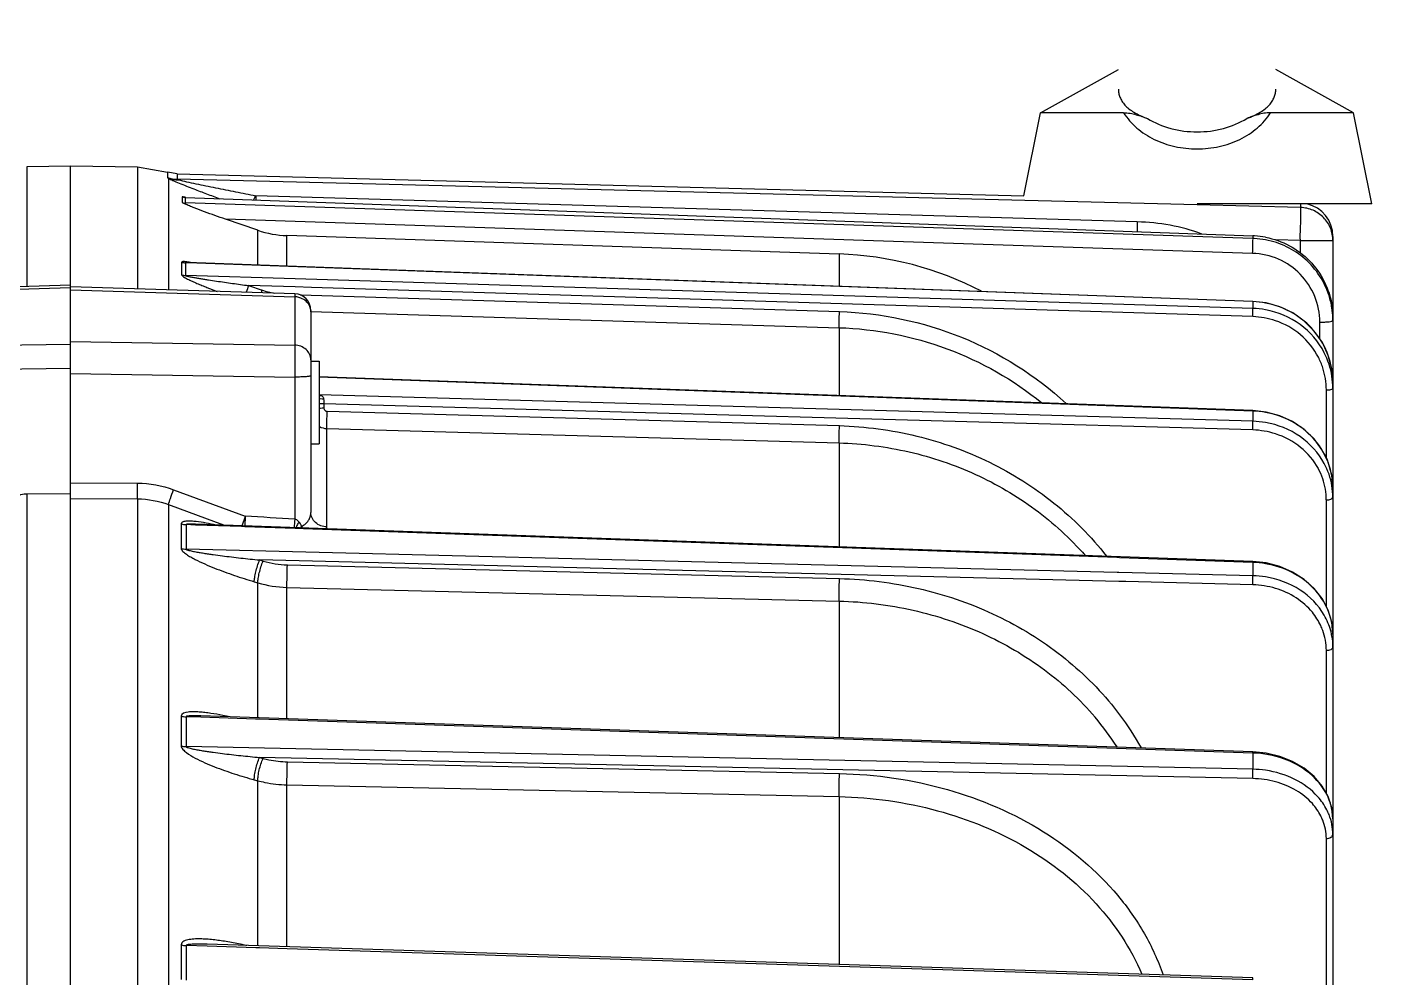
# Model space of a CAD drawing. Header units: millimetres. Extents: x -6 to 705, y -10 to 538.
# Drawn here: x 191.89 to 194.535, y 222.581 to 224.432 of the extents above; entities that cross this region are included whole.
import ezdxf

# ---------------------------------------------------------------- set-up
doc = ezdxf.new("R2010")
doc.units = ezdxf.units.MM
for name, color, linetype in [('02___PRT_ALL_AXES', 7, 'Continuous'), ('3_ALL_AXES', 7, 'Continuous'), ('7_ALL_FEATURES', 7, 'Continuous')]:
    doc.layers.add(name, color=color, linetype=linetype)

msp = doc.modelspace()

# ---------------------------------------------------------------- linework, layer by layer
at = {"color": 8, "linetype": 'Continuous', "lineweight": -3}
for p, q in [((191.8896, 223.927), (191.8896, 224.1609)), ((191.9742, 224.1624), (192.1045, 224.1601)), ((191.9742, 223.9385), (191.9742, 224.1624)), ((192.1045, 224.1601), (192.163, 224.15)), ((192.1045, 224.1601), (192.1045, 223.9226)), ((192.1819, 224.1467), (192.163, 224.15)), ((192.163, 224.15), (192.163, 224.1394)), ((192.1648, 224.1378), (192.1648, 223.9207)), ((192.1819, 224.1467), (193.8304, 224.1035)), ((192.1819, 224.1467), (192.1819, 224.136)), ((194.1676, 224.086), (192.1819, 224.136)), ((192.1913, 224.1015), (192.1913, 224.0908)), ((192.197, 224.1005), (192.197, 224.0898)), ((192.197, 224.1005), (192.2907, 224.0971)), ((192.1981, 224.1005), (192.197, 224.1005)), ((192.197, 224.0879), (192.197, 224.0898)), ((194.2765, 224.0208), (192.197, 224.0898)), ((192.2907, 224.0971), (194.2765, 224.0258)), ((194.0512, 224.053), (192.3348, 224.1039)), ((194.3693, 224.081), (194.1676, 224.086)), ((194.3693, 224.0882), (194.3693, 224.081)), ((194.2759, 223.9918), (192.2757, 224.0583)), ((192.3387, 224.0366), (192.2757, 224.0583)), ((192.3387, 223.9687), (192.3387, 224.0366)), ((192.3955, 223.9666), (192.3955, 224.0262)), ((193.4706, 223.9905), (192.3955, 224.0262)), ((194.2765, 224.0258), (194.2765, 224.0208)), ((194.3688, 224.0166), (194.3204, 224.0178)), ((194.3688, 224.0166), (194.4321, 224.0166)), ((194.3688, 223.9929), (194.3688, 224.0166)), ((194.4321, 224.0249), (194.4321, 222.8907)), ((193.4706, 223.9905), (193.4706, 223.9275)), ((192.1904, 223.9748), (192.1904, 223.9501)), ((192.198, 223.9734), (192.198, 223.9487)), ((192.2019, 223.9733), (192.198, 223.9734)), ((194.2765, 223.8978), (192.2019, 223.9733)), ((191.9742, 223.9296), (191.6986, 223.9211)), ((191.6988, 223.9167), (191.9742, 223.9253)), ((191.9742, 223.5244), (191.9742, 223.9385)), ((192.4107, 223.9131), (191.9742, 223.9266)), ((192.4116, 223.9421), (192.198, 223.9487)), ((192.3207, 223.9291), (192.3469, 223.9204)), ((192.4111, 223.9263), (192.3207, 223.9291)), ((192.4433, 223.9253), (192.4111, 223.9263)), ((194.2765, 223.8844), (192.4116, 223.9421)), ((194.2762, 223.8686), (192.4433, 223.9253)), ((191.9742, 223.9208), (192.4105, 223.9072)), ((192.4107, 223.9131), (192.4105, 223.9072)), ((192.4105, 223.9072), (192.4105, 223.8132)), ((192.421, 223.9109), (192.4428, 223.9102)), ((192.4428, 223.9102), (193.4712, 223.8785)), ((192.4419, 223.8808), (192.4419, 223.4874)), ((192.442, 223.8787), (193.4705, 223.847)), ((194.3022, 223.8953), (194.2765, 223.8982)), ((194.2765, 223.8978), (194.2765, 223.8982)), ((194.2765, 223.8978), (194.2765, 223.8844)), ((193.4705, 223.847), (193.4705, 223.7148)), ((194.4066, 223.8252), (194.4066, 223.8578)), ((191.9742, 223.8199), (192.4105, 223.8132)), ((191.6988, 223.8107), (191.9742, 223.815)), ((191.6988, 223.7641), (191.9742, 223.7683)), ((191.9742, 223.7576), (192.4105, 223.7509)), ((192.4105, 223.7509), (192.4105, 223.4741)), ((194.2765, 223.6846), (192.4572, 223.7505)), ((194.2765, 223.6856), (192.4573, 223.7515)), ((194.4321, 223.7417), (194.4314, 223.7562)), ((194.2765, 223.6648), (192.4585, 223.7161)), ((194.4194, 223.5922), (194.4194, 223.7258)), ((192.4675, 223.699), (192.4675, 223.6903)), ((194.2762, 223.648), (192.4675, 223.699)), ((192.4737, 223.6843), (193.4712, 223.6563)), ((194.3021, 223.6828), (194.2765, 223.6856)), ((194.2765, 223.6846), (194.2765, 223.6856)), ((194.2765, 223.6846), (194.2765, 223.6648)), ((192.4731, 223.4591), (192.4731, 223.6508)), ((192.4731, 223.6508), (193.4705, 223.6227)), ((193.4705, 223.6227), (193.4705, 223.4202)), ((191.9742, 223.5451), (192.1043, 223.5444)), ((192.1745, 223.5316), (192.3143, 223.4802)), ((194.4321, 223.5351), (194.4321, 223.5396)), ((191.8896, 223.5239), (191.9742, 223.5244)), ((191.8896, 220.3676), (191.8896, 223.5239)), ((191.9742, 220.3367), (191.9742, 223.5244)), ((191.9742, 223.5144), (192.1045, 223.5138)), ((192.1045, 223.5138), (192.1045, 220.3566)), ((192.1648, 223.5026), (192.1648, 220.3571)), ((192.1648, 223.5026), (192.2579, 223.4683)), ((194.4194, 223.3037), (194.4194, 223.5116)), ((192.3143, 223.4802), (192.3133, 223.4611)), ((192.1894, 223.4651), (192.1894, 223.4174)), ((192.1989, 223.4636), (192.1989, 223.4159)), ((192.2174, 223.4629), (192.1989, 223.4636)), ((194.2765, 223.3917), (192.2174, 223.4646)), ((192.307, 223.4598), (192.2174, 223.4629)), ((192.2579, 223.4683), (192.2735, 223.4626)), ((192.3137, 223.4595), (192.307, 223.4598)), ((192.4116, 223.4561), (192.3137, 223.4595)), ((192.4162, 223.4559), (192.4116, 223.4561)), ((192.4276, 223.4555), (192.4162, 223.4559)), ((192.424, 223.4605), (192.4218, 223.4573)), ((194.0117, 223.3994), (192.4276, 223.4555)), ((194.0119, 223.3707), (192.1989, 223.4159)), ((194.0164, 223.3992), (194.0117, 223.3994)), ((194.2765, 223.39), (194.0164, 223.3992)), ((192.3421, 223.3948), (192.3489, 223.3927)), ((194.0151, 223.353), (192.3421, 223.3948)), ((192.3963, 223.3853), (193.4714, 223.3586)), ((194.0155, 223.3706), (194.0119, 223.3707)), ((194.2765, 223.3641), (194.0155, 223.3706)), ((194.3022, 223.389), (194.2765, 223.3917)), ((194.2765, 223.39), (194.2765, 223.3917)), ((194.2765, 223.39), (194.2765, 223.3641)), ((192.3318, 223.3525), (192.3387, 223.3505)), ((192.3387, 223.0874), (192.3387, 223.3505)), ((194.0287, 223.3527), (194.0151, 223.353)), ((194.2762, 223.3465), (194.0287, 223.3527)), ((192.3955, 223.0855), (192.3955, 223.3415)), ((192.3955, 223.3415), (193.4705, 223.3148)), ((193.4705, 223.3148), (193.4705, 223.0489)), ((194.4321, 223.2496), (194.4321, 223.2511)), ((194.4194, 222.9401), (194.4194, 223.2188)), ((192.1894, 223.091), (192.1894, 223.0329)), ((192.1989, 223.0896), (192.1989, 223.0315)), ((192.2276, 223.0886), (192.1989, 223.0896)), ((192.3341, 223.085), (192.2276, 223.0886)), ((194.2765, 223.0215), (192.2277, 223.0912)), ((192.341, 223.0847), (192.3341, 223.085)), ((194.2765, 223.0189), (192.341, 223.0847)), ((194.2765, 222.9873), (192.1989, 223.0315)), ((192.3421, 223.0104), (192.3489, 223.0086)), ((194.2762, 222.9693), (192.3421, 223.0104)), ((192.3963, 223.0019), (193.4714, 222.9791)), ((194.3024, 223.0189), (194.2765, 223.0215)), ((194.2765, 223.0189), (194.2765, 223.0215)), ((194.2765, 223.0189), (194.2765, 222.9873)), ((192.3318, 222.967), (192.3387, 222.9651)), ((192.3387, 222.6434), (192.3387, 222.9651)), ((192.3955, 222.6416), (192.3955, 222.957)), ((192.3955, 222.957), (193.4705, 222.9342)), ((193.4705, 222.9342), (193.4705, 222.6072)), ((194.4321, 222.8907), (194.4321, 222.4629)), ((194.4194, 222.5078), (194.4194, 222.8526)), ((192.1894, 222.6455), (192.1894, 222.578)), ((192.1989, 222.6442), (192.1989, 222.5768)), ((192.2399, 222.6429), (192.1989, 222.6442)), ((192.3348, 222.6399), (192.2399, 222.6429)), ((194.2764, 222.5813), (192.24, 222.6466)), ((192.3417, 222.6397), (192.3348, 222.6399)), ((192.3961, 222.6379), (192.3417, 222.6397)), ((193.4712, 222.6034), (192.3961, 222.6379)), ((194.2765, 222.5776), (193.4712, 222.6034)), ((194.2765, 222.5776), (194.2764, 222.5814))]:
    msp.add_line(p, q, dxfattribs=at)
for points in [[(192.1981, 224.1005), (192.1971, 224.1006), (192.1965, 224.1007)], [(194.2765, 223.8982), (193.955, 223.9099), (192.2019, 223.9737)], [(194.4314, 223.7563), (194.43, 223.7669), (194.4231, 223.7932), (194.4116, 223.818), (194.3959, 223.8405), (194.3765, 223.8599), (194.3539, 223.8758), (194.3289, 223.8877), (194.3022, 223.8953)], [(194.4321, 223.5397), (194.4299, 223.5601), (194.4229, 223.5853), (194.4113, 223.6089), (194.3956, 223.6304), (194.3762, 223.649), (194.3537, 223.6641), (194.3287, 223.6755), (194.3021, 223.6828)], [(194.4321, 223.2512), (194.4298, 223.2736), (194.4227, 223.2972), (194.4112, 223.3195), (194.3954, 223.3396), (194.3761, 223.3571), (194.3536, 223.3714), (194.3288, 223.3821), (194.3022, 223.389)], [(194.4321, 222.8907), (194.4298, 222.9122), (194.4227, 222.9341), (194.4112, 222.9547), (194.3955, 222.9733), (194.3761, 222.9894), (194.3537, 223.0026), (194.3289, 223.0125), (194.3024, 223.0189)]]:
    msp.add_lwpolyline(points, dxfattribs=at)
at = {"color": 1}
msp.add_circle((211.1234, 217.2284), 28.8225, dxfattribs=at)
at = {"color": 8, "linetype": 'Continuous', "lineweight": -3}
for centre, radius, start, end in [((192.1836, 224.201), 0.065, 251.4617, 268.4561), ((193.4386, 227.2648), 3.3774, 248.7429, 249.1897), ((192.1977, 224.1201), 0.0196, 250.9926, 267.9689), ((192.5832, 224.8565), 0.8601, 242.893, 243.3205), ((192.1976, 224.1093), 0.0196, 251.1665, 268.1679), ((194.0743, 228.9323), 5.1619, 249.1695, 249.4754), ((195.0901, 224.031), 2.7563, 178.486, 178.6599), ((194.3676, 224.0249), 0.0645, 0, 77.4375), ((192.4021, 224.222), 0.1959, 251.0899, 268.0605), ((196.7058, 223.9795), 2.6556, 178.4127, 178.8283), ((194.2707, 223.8653), 0.1606, 86.8175, 87.9459), ((194.2711, 223.8604), 0.1605, 87.1787, 88.0829), ((194.271, 223.8579), 0.1629, 79.3443, 87.1626), ((194.2705, 223.8628), 0.1631, 79.2101, 86.8023), ((193.4492, 223.3422), 0.6487, 62.5868, 88.115), ((192.1989, 224.0001), 0.0267, 251.4347, 268.0335), ((192.1989, 223.9757), 0.027, 251.5862, 267.9803), ((192.5684, 223.84), 0.2633, 160.2039, 163.2221), ((192.5937, 223.8317), 0.2623, 160.2277, 161.4541), ((192.4013, 224.0837), 0.1722, 251.5706, 259.9216), ((192.4097, 223.8808), 0.0323, 0, 88.22), ((194.2729, 223.861), 0.1592, 8.8904, 17.7215), ((194.2704, 223.731), 0.1669, 79.4172, 87.911), ((194.2712, 223.7177), 0.1668, 79.7066, 88.1938), ((194.2739, 223.8658), 0.1582, 0.0188, 8.9003), ((194.2737, 223.8611), 0.1585, 1.7042, 8.9012), ((194.2713, 223.715), 0.1537, 71.3598, 88.1903), ((194.2762, 223.8612), 0.1559, 359.9923, 1.6903), ((194.2795, 223.7285), 0.1527, 9.2009, 27.1979), ((194.2793, 223.7253), 0.1402, 18.2362, 27.2888), ((194.2799, 223.7256), 0.1395, 9.24, 18.2015), ((194.2814, 223.7258), 0.138, 359.9931, 9.2538), ((194.282, 223.7291), 0.1501, 0.0198, 9.1439), ((192.4671, 223.7709), 0.0623, 261.5936, 263.8367), ((192.4672, 223.6391), 0.0599, 96.0453, 98.8057), ((192.4672, 223.6303), 0.0599, 96.0453, 98.8057), ((192.4677, 223.7765), 0.0678, 263.8385, 269.3535), ((192.4677, 223.6339), 0.0651, 90.2207, 96.0568), ((192.4677, 223.6251), 0.0651, 90.2207, 96.0568), ((192.7312, 223.7188), 0.2645, 182.1931, 184.2896), ((194.2702, 223.5106), 0.1742, 79.7971, 87.9299), ((194.2715, 223.4909), 0.174, 80.2215, 88.3507), ((194.2716, 223.4883), 0.1597, 72.2075, 88.3726), ((194.2914, 223.5158), 0.1408, 9.6043, 28.3526), ((194.2888, 223.5104), 0.1308, 19.0284, 28.3707), ((194.2909, 223.5112), 0.1285, 9.663, 18.987), ((194.293, 223.5116), 0.1263, 359.9958, 9.6711), ((194.2947, 223.5165), 0.1374, 0.0236, 9.5568), ((191.1158, 203.8821), 19.6347, 86.21909, 86.50042), ((193.3967, 223.4065), 0.9885, 176.0789, 177.0239), ((192.4954, 223.4233), 0.0893, 154.4295, 157.417), ((192.5124, 223.4152), 0.1081, 150.0679, 154.4215), ((192.4975, 223.4719), 0.0744, 188.7992, 191.3295), ((192.4129, 223.4873), 0.029, 322.9404, 328.5405), ((192.4557, 223.4591), 0.0174, 348.3375, 359.9358), ((192.4006, 223.5676), 0.1824, 253.5418, 268.655), ((194.27, 223.2047), 0.1854, 80.3498, 87.985), ((192.4009, 223.5608), 0.2194, 253.5237, 268.6019), ((194.2718, 223.179), 0.1851, 80.9029, 88.5363), ((194.3051, 223.2183), 0.1143, 10.3114, 20.1778), ((194.3082, 223.2188), 0.1112, 0.0011, 10.3096), ((194.3112, 223.2253), 0.121, 0.0306, 10.1884), ((192.1478, 222.4616), 0.6424, 77.7094, 78.9904), ((193.5457, 222.73), 0.5548, 32.8428, 40.261), ((194.2721, 222.7859), 0.2015, 81.7405, 88.7469), ((194.2725, 222.7872), 0.1821, 74.7521, 88.8591), ((194.3259, 222.8595), 0.1063, 11.1296, 21.8632), ((194.3217, 222.8517), 0.0978, 11.2591, 21.8906), ((194.3258, 222.8526), 0.0936, 0.011, 11.2401), ((194.3303, 222.8604), 0.1018, 0.0429, 11.1089)]:
    msp.add_arc(centre, radius, start, end, dxfattribs=at)
for points, knots in [([(192.163, 224.1394), (192.163, 224.1391), (192.1637, 224.1385), (192.1643, 224.1381), (192.1648, 224.1378)], [0, 0, 0, 0, 0.325865, 1, 1, 1, 1]), ([(192.1648, 224.1378), (192.1675, 224.1363), (192.1744, 224.1333), (192.1908, 224.1263), (192.2045, 224.121), (192.2141, 224.1172)], [0, 0, 0, 0, 0.176496, 0.421308, 1, 1, 1, 1]), ([(192.1819, 224.136), (192.1819, 224.1359), (192.1822, 224.1358), (192.1828, 224.1355), (192.1836, 224.1353), (192.1842, 224.1351)], [0, 0, 0, 0, 0.085758, 0.291029, 1, 1, 1, 1]), ([(192.1842, 224.1351), (192.1893, 224.1336), (192.2007, 224.1311), (192.2248, 224.1259), (192.2567, 224.1194), (192.2956, 224.1116), (192.3217, 224.1064), (192.3348, 224.1039)], [0, 0, 0, 0, 0.104487, 0.226595, 0.480952, 0.73964, 1, 1, 1, 1]), ([(192.1921, 224.1018), (192.192, 224.1018), (192.1917, 224.1018), (192.1913, 224.1017), (192.1913, 224.1015)], [0, 0, 0, 0, 0.400478, 1, 1, 1, 1]), ([(192.1986, 224.1004), (192.1974, 224.1008), (192.1952, 224.1013), (192.193, 224.1018), (192.1921, 224.1018)], [0, 0, 0, 0, 0.600559, 1, 1, 1, 1]), ([(192.2757, 224.0583), (192.2621, 224.0629), (192.2417, 224.0701), (192.2184, 224.0789), (192.2057, 224.084), (192.1998, 224.0866), (192.197, 224.0879)], [0, 0, 0, 0, 0.515119, 0.768637, 0.890628, 1, 1, 1, 1]), ([(192.3303, 224.0956), (192.3307, 224.0963), (192.3323, 224.099), (192.3337, 224.1017), (192.3348, 224.1039)], [0, 0, 0, 0, 0.23842, 1, 1, 1, 1]), ([(194.3688, 224.0166), (194.3683, 224.0245), (194.3689, 224.0361), (194.3695, 224.0508), (194.3696, 224.0603), (194.3695, 224.0682), (194.3697, 224.0744), (194.3698, 224.0782), (194.3698, 224.0806), (194.3693, 224.081)], [0, 0, 0, 0, 0.369037, 0.537982, 0.68703, 0.811483, 0.906856, 0.970047, 1, 1, 1, 1]), ([(194.4321, 224.0166), (194.4321, 224.0248), (194.4289, 224.0415), (194.415, 224.0626), (194.3941, 224.0771), (194.3776, 224.0807), (194.3693, 224.081)], [0, 0, 0, 0, 0.249814, 0.499736, 0.749812, 1, 1, 1, 1]), ([(194.1767, 224.0294), (194.1568, 224.0369), (194.1152, 224.048), (194.0726, 224.0524), (194.0512, 224.053)], [0, 0, 0, 0, 0.499724, 1, 1, 1, 1]), ([(194.2759, 223.9918), (194.2761, 223.9982), (194.2764, 224.0067), (194.2765, 224.0164), (194.2766, 224.0197), (194.2765, 224.0208)], [0, 0, 0, 0, 0.65824, 0.887469, 1, 1, 1, 1]), ([(194.3011, 224.023), (194.3172, 224.0199), (194.3488, 224.0088), (194.3886, 223.9787), (194.4176, 223.9381), (194.4277, 223.9064), (194.4302, 223.8903)], [0, 0, 0, 0, 0.250937, 0.501171, 0.750757, 1, 1, 1, 1]), ([(194.4246, 223.9095), (194.4202, 223.9231), (194.4077, 223.9493), (194.3792, 223.9821), (194.3429, 224.0063), (194.3152, 224.0154), (194.3011, 224.018)], [0, 0, 0, 0, 0.24919, 0.498853, 0.749046, 1, 1, 1, 1]), ([(194.4066, 223.8578), (194.4066, 223.8749), (194.3998, 223.9094), (194.3709, 223.9534), (194.3276, 223.9835), (194.2931, 223.9913), (194.2759, 223.9918)], [0, 0, 0, 0, 0.249117, 0.498636, 0.748957, 1, 1, 1, 1]), ([(192.2095, 223.9734), (192.2074, 223.9739), (192.2034, 223.9747), (192.1985, 223.9755), (192.1948, 223.9758), (192.1926, 223.976), (192.1906, 223.9755), (192.1904, 223.9748)], [0, 0, 0, 0, 0.329225, 0.630851, 0.764492, 0.880268, 1, 1, 1, 1]), ([(192.2018, 223.9737), (192.2011, 223.9737), (192.1998, 223.9737), (192.1984, 223.9737), (192.198, 223.9734)], [0, 0, 0, 0, 0.586104, 1, 1, 1, 1]), ([(192.1904, 223.9501), (192.1905, 223.9494), (192.1917, 223.9479), (192.1956, 223.9451), (192.2023, 223.9416), (192.211, 223.9374), (192.2203, 223.9333), (192.2299, 223.9293), (192.2429, 223.924), (192.2528, 223.9202), (192.2594, 223.9178)], [0, 0, 0, 0, 0.026585, 0.071047, 0.189591, 0.317839, 0.451512, 0.587261, 0.72428, 1, 1, 1, 1]), ([(192.198, 223.9487), (192.198, 223.9486), (192.1984, 223.9484), (192.1993, 223.948), (192.2008, 223.9476), (192.2026, 223.9471), (192.205, 223.9466), (192.2082, 223.946), (192.2132, 223.945), (192.2196, 223.9439), (192.2274, 223.9426), (192.2351, 223.9413), (192.2455, 223.9397), (192.2584, 223.9378), (192.274, 223.9355), (192.2947, 223.9326), (192.3103, 223.9305), (192.3207, 223.9291)], [0, 0, 0, 0, 0.003369, 0.009268, 0.024469, 0.039644, 0.054604, 0.085157, 0.11652, 0.179282, 0.242226, 0.305306, 0.36842, 0.49474, 0.621092, 0.747435, 1, 1, 1, 1]), ([(192.4328, 223.8984), (192.4299, 223.9011), (192.4251, 223.904), (192.42, 223.9057), (192.4187, 223.906)], [0, 0, 0, 0, 0.745022, 1, 1, 1, 1]), ([(192.4409, 223.8854), (192.4398, 223.889), (192.4373, 223.8937), (192.4338, 223.8975), (192.4328, 223.8984)], [0, 0, 0, 0, 0.745093, 1, 1, 1, 1]), ([(193.4706, 223.847), (193.4704, 223.851), (193.4707, 223.8615), (193.471, 223.872), (193.4712, 223.8785)], [0, 0, 0, 0, 0.383534, 1, 1, 1, 1]), ([(193.4712, 223.8785), (193.5522, 223.8759), (193.7139, 223.8423), (193.8536, 223.754), (193.9125, 223.6995)], [0, 0, 0, 0, 0.502347, 1, 1, 1, 1]), ([(194.2762, 223.8686), (194.2763, 223.8719), (194.2764, 223.8771), (194.2766, 223.8824), (194.2765, 223.8844)], [0, 0, 0, 0, 0.618488, 1, 1, 1, 1]), ([(194.4314, 223.7562), (194.4298, 223.7729), (194.4209, 223.806), (194.3921, 223.8486), (194.3509, 223.8803), (194.318, 223.8919), (194.301, 223.8951)], [0, 0, 0, 0, 0.246561, 0.495071, 0.746329, 1, 1, 1, 1]), ([(194.4153, 223.7983), (194.4043, 223.8197), (194.3714, 223.8579), (194.325, 223.8774), (194.301, 223.8818)], [0, 0, 0, 0, 0.496114, 1, 1, 1, 1]), ([(193.4705, 223.847), (193.5418, 223.8448), (193.6842, 223.8173), (193.8103, 223.7455), (193.8651, 223.7008)], [0, 0, 0, 0, 0.502047, 1, 1, 1, 1]), ([(194.4038, 223.7896), (194.3954, 223.806), (194.3715, 223.8359), (194.3382, 223.8546), (194.3204, 223.8606)], [0, 0, 0, 0, 0.496728, 1, 1, 1, 1]), ([(194.4066, 223.8578), (194.4099, 223.8578), (194.4159, 223.8579), (194.4238, 223.8585), (194.429, 223.8594), (194.4314, 223.8603), (194.4321, 223.8609), (194.4321, 223.8611)], [0, 0, 0, 0, 0.374392, 0.693076, 0.908319, 0.968762, 1, 1, 1, 1]), ([(192.4105, 223.8132), (192.4106, 223.8095), (192.4108, 223.7888), (192.4107, 223.768), (192.4105, 223.7509)], [0, 0, 0, 0, 0.175161, 1, 1, 1, 1]), ([(192.4419, 223.7844), (192.4419, 223.7881), (192.4402, 223.7957), (192.4308, 223.8084), (192.4185, 223.813), (192.4105, 223.8132)], [0, 0, 0, 0, 0.238624, 0.485524, 1, 1, 1, 1]), ([(192.4419, 223.7533), (192.4419, 223.753), (192.4409, 223.7526), (192.4393, 223.7523), (192.4363, 223.7519), (192.4325, 223.7516), (192.4278, 223.7513), (192.4204, 223.751), (192.4146, 223.7509), (192.4105, 223.7509)], [0, 0, 0, 0, 0.023869, 0.081588, 0.173404, 0.296658, 0.446828, 0.618999, 1, 1, 1, 1]), ([(192.4632, 223.7142), (192.4642, 223.7136), (192.4661, 223.7122), (192.4669, 223.7098), (192.4669, 223.7087)], [0, 0, 0, 0, 0.492545, 1, 1, 1, 1]), ([(194.4194, 223.7258), (194.4224, 223.7258), (194.4265, 223.7262), (194.4308, 223.7274), (194.4321, 223.7286), (194.4321, 223.7291)], [0, 0, 0, 0, 0.665935, 0.882979, 1, 1, 1, 1]), ([(192.4675, 223.6903), (192.4675, 223.6888), (192.4689, 223.6856), (192.4721, 223.6844), (192.4737, 223.6843)], [0, 0, 0, 0, 0.485858, 1, 1, 1, 1]), ([(192.4731, 223.6508), (192.473, 223.6554), (192.4732, 223.6666), (192.4735, 223.6778), (192.4737, 223.6843)], [0, 0, 0, 0, 0.417082, 1, 1, 1, 1]), ([(194.2762, 223.648), (194.2762, 223.6496), (194.2764, 223.6553), (194.2766, 223.6609), (194.2765, 223.6648)], [0, 0, 0, 0, 0.292096, 1, 1, 1, 1]), ([(194.4321, 223.5396), (194.4315, 223.5564), (194.4241, 223.5904), (194.3954, 223.6344), (194.353, 223.667), (194.3187, 223.6788), (194.301, 223.682)], [0, 0, 0, 0, 0.241844, 0.488314, 0.74134, 1, 1, 1, 1]), ([(194.4153, 223.5827), (194.4042, 223.6033), (194.3708, 223.6401), (194.3249, 223.6583), (194.301, 223.6624)], [0, 0, 0, 0, 0.491431, 1, 1, 1, 1]), ([(193.4706, 223.6227), (193.4705, 223.6274), (193.4707, 223.6386), (193.471, 223.6498), (193.4712, 223.6563)], [0, 0, 0, 0, 0.416752, 1, 1, 1, 1]), ([(193.4712, 223.6563), (193.5218, 223.6548), (193.6226, 223.6414), (193.7651, 223.5902), (193.8915, 223.5106), (193.9614, 223.4405), (193.9914, 223.4023)], [0, 0, 0, 0, 0.254659, 0.507005, 0.755678, 1, 1, 1, 1]), ([(194.4038, 223.5726), (194.3953, 223.5884), (194.3711, 223.6172), (194.3381, 223.6347), (194.3204, 223.6404)], [0, 0, 0, 0, 0.492617, 1, 1, 1, 1]), ([(193.4705, 223.6227), (193.5163, 223.6214), (193.6077, 223.6098), (193.7376, 223.5659), (193.8544, 223.4975), (193.9207, 223.4368), (193.9499, 223.4036)], [0, 0, 0, 0, 0.254233, 0.506395, 0.755211, 1, 1, 1, 1]), ([(192.1045, 223.5137), (192.1045, 223.5156), (192.1042, 223.5258), (192.1042, 223.536), (192.1043, 223.5444)], [0, 0, 0, 0, 0.180107, 1, 1, 1, 1]), ([(192.1648, 223.5026), (192.1658, 223.5067), (192.169, 223.5164), (192.1724, 223.526), (192.1745, 223.5316)], [0, 0, 0, 0, 0.415254, 1, 1, 1, 1]), ([(191.8494, 223.4996), (191.8534, 223.5066), (191.865, 223.5191), (191.8815, 223.5239), (191.8896, 223.5239)], [0, 0, 0, 0, 0.500187, 1, 1, 1, 1]), ([(194.4194, 223.5116), (194.421, 223.5116), (194.4241, 223.5119), (194.4285, 223.5128), (194.4321, 223.5148), (194.4321, 223.5165)], [0, 0, 0, 0, 0.343355, 0.643218, 1, 1, 1, 1]), ([(192.3143, 223.4802), (192.3137, 223.4786), (192.3114, 223.4723), (192.3092, 223.466), (192.3077, 223.4614)], [0, 0, 0, 0, 0.263144, 1, 1, 1, 1]), ([(192.4377, 223.4721), (192.4384, 223.4733), (192.4408, 223.4781), (192.4419, 223.4835), (192.4419, 223.4874)], [0, 0, 0, 0, 0.257649, 1, 1, 1, 1]), ([(192.4731, 223.4591), (192.4652, 223.4593), (192.453, 223.4638), (192.4437, 223.4763), (192.4419, 223.4838), (192.4419, 223.4874)], [0, 0, 0, 0, 0.516667, 0.7629, 1, 1, 1, 1]), ([(192.2576, 223.4628), (192.2511, 223.4642), (192.2381, 223.4668), (192.2219, 223.4692), (192.2094, 223.4703), (192.202, 223.4704), (192.1966, 223.4699), (192.1932, 223.4691), (192.1903, 223.4678), (192.1895, 223.466), (192.1894, 223.4651)], [0, 0, 0, 0, 0.285159, 0.561002, 0.692594, 0.81596, 0.872356, 0.922721, 0.964775, 1, 1, 1, 1]), ([(192.2174, 223.4646), (192.2158, 223.4647), (192.2125, 223.4648), (192.2084, 223.4648), (192.2052, 223.4648), (192.2028, 223.4646), (192.2007, 223.4645), (192.1992, 223.4641), (192.1989, 223.4636)], [0, 0, 0, 0, 0.26406, 0.526089, 0.65559, 0.783021, 0.906699, 1, 1, 1, 1]), ([(192.4187, 223.4691), (192.4172, 223.471), (192.4145, 223.4732), (192.4114, 223.474), (192.4105, 223.4741)], [0, 0, 0, 0, 0.74491, 1, 1, 1, 1]), ([(192.424, 223.4605), (192.4253, 223.461), (192.4298, 223.4633), (192.4338, 223.4668), (192.4361, 223.4698)], [0, 0, 0, 0, 0.267324, 1, 1, 1, 1]), ([(192.1894, 223.4174), (192.1895, 223.4152), (192.1932, 223.4106), (192.1998, 223.4056), (192.2081, 223.4005), (192.2199, 223.3941), (192.2354, 223.3869), (192.2543, 223.379), (192.2736, 223.3717), (192.2993, 223.3626), (192.3188, 223.3564), (192.3318, 223.3525)], [0, 0, 0, 0, 0.04226, 0.099341, 0.161205, 0.224812, 0.353885, 0.48368, 0.613435, 0.742848, 1, 1, 1, 1]), ([(192.1989, 223.4159), (192.1989, 223.4156), (192.1995, 223.4152), (192.2006, 223.4147), (192.2024, 223.4141), (192.2045, 223.4135), (192.2074, 223.4128), (192.2111, 223.412), (192.2155, 223.4111), (192.22, 223.4103), (192.226, 223.4093), (192.2335, 223.4081), (192.2425, 223.4067), (192.2546, 223.405), (192.2696, 223.403), (192.2877, 223.4008), (192.3058, 223.3986), (192.324, 223.3966), (192.336, 223.3954), (192.3421, 223.3948)], [0, 0, 0, 0, 0.00503, 0.012246, 0.027095, 0.042395, 0.05794, 0.089141, 0.120467, 0.151849, 0.183256, 0.246114, 0.308992, 0.371874, 0.497615, 0.623308, 0.748942, 0.874508, 1, 1, 1, 1]), ([(192.3318, 223.3525), (192.3318, 223.3553), (192.3326, 223.3617), (192.3355, 223.3759), (192.3391, 223.3873), (192.3421, 223.3948)], [0, 0, 0, 0, 0.189423, 0.444105, 1, 1, 1, 1]), ([(192.3387, 223.3505), (192.3386, 223.3532), (192.3394, 223.3597), (192.3424, 223.3739), (192.3459, 223.3852), (192.3489, 223.3927)], [0, 0, 0, 0, 0.189421, 0.444101, 1, 1, 1, 1]), ([(192.3955, 223.3415), (192.3954, 223.3481), (192.3956, 223.3627), (192.396, 223.3772), (192.3963, 223.3853)], [0, 0, 0, 0, 0.447065, 1, 1, 1, 1]), ([(194.4321, 223.2511), (194.4319, 223.2671), (194.4248, 223.2999), (194.3961, 223.3421), (194.3532, 223.3733), (194.3189, 223.3844), (194.301, 223.3875)], [0, 0, 0, 0, 0.235007, 0.478539, 0.734159, 1, 1, 1, 1]), ([(193.4706, 223.3148), (193.4704, 223.3213), (193.4707, 223.3359), (193.471, 223.3505), (193.4714, 223.3586)], [0, 0, 0, 0, 0.446776, 1, 1, 1, 1]), ([(193.4714, 223.3586), (193.523, 223.3573), (193.6255, 223.3446), (193.7706, 223.2955), (193.899, 223.219), (193.9703, 223.151), (194.0008, 223.1139)], [0, 0, 0, 0, 0.258229, 0.512441, 0.760136, 1, 1, 1, 1]), ([(194.2762, 223.3465), (194.2762, 223.3481), (194.2764, 223.354), (194.2766, 223.3598), (194.2765, 223.3641)], [0, 0, 0, 0, 0.269856, 1, 1, 1, 1]), ([(194.4153, 223.2873), (194.404, 223.3069), (194.3699, 223.3415), (194.3247, 223.358), (194.301, 223.3618)], [0, 0, 0, 0, 0.484863, 1, 1, 1, 1]), ([(194.3921, 223.2929), (194.3832, 223.3038), (194.3611, 223.3232), (194.3345, 223.3352), (194.3204, 223.3395)], [0, 0, 0, 0, 0.489813, 1, 1, 1, 1]), ([(193.4705, 223.3148), (193.5189, 223.3136), (193.615, 223.3018), (193.7511, 223.2566), (193.8722, 223.1859), (193.94, 223.123), (193.9691, 223.0886)], [0, 0, 0, 0, 0.258007, 0.512114, 0.759883, 1, 1, 1, 1]), ([(194.4124, 223.2577), (194.4112, 223.2609), (194.406, 223.2734), (194.3986, 223.285), (194.3921, 223.2929)], [0, 0, 0, 0, 0.247231, 1, 1, 1, 1]), ([(194.4302, 223.2467), (194.4296, 223.2502), (194.4264, 223.2643), (194.4207, 223.2779), (194.4153, 223.2873)], [0, 0, 0, 0, 0.248211, 1, 1, 1, 1]), ([(194.4194, 223.2188), (194.421, 223.2189), (194.4242, 223.2192), (194.4289, 223.2205), (194.4321, 223.2233), (194.4321, 223.2253)], [0, 0, 0, 0, 0.324106, 0.612713, 1, 1, 1, 1]), ([(194.0008, 223.1139), (194.0062, 223.1072), (194.0274, 223.0802), (194.0461, 223.0514), (194.0585, 223.029)], [0, 0, 0, 0, 0.252245, 1, 1, 1, 1]), ([(192.2705, 223.0922), (192.2628, 223.0937), (192.2513, 223.0957), (192.2359, 223.0977), (192.2247, 223.0988), (192.2135, 223.0992), (192.2024, 223.099), (192.1895, 223.0962), (192.1894, 223.091)], [0, 0, 0, 0, 0.281635, 0.419839, 0.55545, 0.687206, 0.812476, 1, 1, 1, 1]), ([(192.2277, 223.0912), (192.2252, 223.0913), (192.2202, 223.0914), (192.2139, 223.0915), (192.209, 223.0914), (192.2052, 223.0912), (192.202, 223.0909), (192.1994, 223.0905), (192.1989, 223.0896)], [0, 0, 0, 0, 0.2593, 0.517331, 0.645449, 0.77243, 0.897146, 1, 1, 1, 1]), ([(192.1894, 223.0329), (192.1895, 223.0304), (192.1929, 223.0252), (192.2024, 223.0174), (192.2169, 223.0089), (192.2353, 223), (192.2543, 222.9921), (192.2735, 222.985), (192.2993, 222.9762), (192.3188, 222.9705), (192.3318, 222.967)], [0, 0, 0, 0, 0.047194, 0.106224, 0.232586, 0.361247, 0.490043, 0.618469, 0.74634, 1, 1, 1, 1]), ([(192.1989, 223.0315), (192.1989, 223.0312), (192.1995, 223.0307), (192.2006, 223.0301), (192.2031, 223.0292), (192.2067, 223.0282), (192.2111, 223.0271), (192.217, 223.0259), (192.2245, 223.0246), (192.2335, 223.0231), (192.2425, 223.0218), (192.2546, 223.0201), (192.2696, 223.0181), (192.2877, 223.016), (192.3119, 223.0133), (192.33, 223.0115), (192.3421, 223.0104)], [0, 0, 0, 0, 0.00562, 0.013092, 0.028135, 0.059137, 0.090403, 0.121756, 0.184543, 0.247359, 0.310174, 0.372977, 0.498534, 0.624018, 0.749426, 1, 1, 1, 1]), ([(192.3318, 222.967), (192.3318, 222.9701), (192.3325, 222.9771), (192.3354, 222.9918), (192.3389, 223.0032), (192.3421, 223.0104)], [0, 0, 0, 0, 0.20945, 0.470983, 1, 1, 1, 1]), ([(192.3387, 222.9651), (192.3386, 222.9683), (192.3393, 222.9753), (192.3422, 222.99), (192.3457, 223.0013), (192.3489, 223.0086)], [0, 0, 0, 0, 0.209448, 0.47098, 1, 1, 1, 1]), ([(192.3489, 223.0086), (192.3527, 223.0076), (192.3683, 223.0039), (192.3843, 223.0021), (192.3963, 223.0019)], [0, 0, 0, 0, 0.247855, 1, 1, 1, 1]), ([(192.3955, 222.957), (192.3954, 222.9641), (192.3956, 222.9791), (192.396, 222.994), (192.3963, 223.0019)], [0, 0, 0, 0, 0.474842, 1, 1, 1, 1]), ([(194.4321, 222.8907), (194.432, 222.9071), (194.423, 222.9416), (194.3874, 222.9832), (194.3363, 223.0109), (194.2968, 223.0182), (194.2765, 223.0189)], [0, 0, 0, 0, 0.223361, 0.463218, 0.724371, 1, 1, 1, 1]), ([(193.4706, 222.9342), (193.4705, 222.9413), (193.4706, 222.9563), (193.471, 222.9712), (193.4714, 222.9791)], [0, 0, 0, 0, 0.474606, 1, 1, 1, 1]), ([(193.4714, 222.9791), (193.5422, 222.9776), (193.6813, 222.9573), (193.8695, 222.8766), (193.9958, 222.7706), (194.0669, 222.6694), (194.0918, 222.6149), (194.1013, 222.5872)], [0, 0, 0, 0, 0.270456, 0.530043, 0.77288, 0.888209, 1, 1, 1, 1]), ([(194.2762, 222.9693), (194.2764, 222.974), (194.2765, 222.9801), (194.2765, 222.9861), (194.2765, 222.9873)], [0, 0, 0, 0, 0.790275, 1, 1, 1, 1]), ([(194.4026, 222.934), (194.3903, 222.9478), (194.3584, 222.9712), (194.3208, 222.9824), (194.301, 222.9853)], [0, 0, 0, 0, 0.481686, 1, 1, 1, 1]), ([(192.3387, 222.9651), (192.3432, 222.9639), (192.3619, 222.9595), (192.3811, 222.9573), (192.3955, 222.957)], [0, 0, 0, 0, 0.247861, 1, 1, 1, 1]), ([(194.3921, 222.9204), (194.3831, 222.9305), (194.3607, 222.9483), (194.3344, 222.9591), (194.3204, 222.9629)], [0, 0, 0, 0, 0.484134, 1, 1, 1, 1]), ([(193.4705, 222.9342), (193.535, 222.9328), (193.662, 222.9151), (193.8352, 222.8442), (193.975, 222.7349), (194.0389, 222.6386), (194.0601, 222.5884)], [0, 0, 0, 0, 0.269394, 0.528771, 0.772514, 1, 1, 1, 1]), ([(194.4124, 222.8882), (194.4112, 222.8911), (194.406, 222.9026), (194.3986, 222.9132), (194.3921, 222.9204)], [0, 0, 0, 0, 0.244907, 1, 1, 1, 1]), ([(194.4246, 222.8991), (194.4233, 222.9022), (194.4176, 222.9148), (194.4096, 222.9262), (194.4026, 222.934)], [0, 0, 0, 0, 0.244901, 1, 1, 1, 1]), ([(194.4194, 222.8526), (194.421, 222.8526), (194.4242, 222.853), (194.4292, 222.8548), (194.4321, 222.8582), (194.4321, 222.8604)], [0, 0, 0, 0, 0.306524, 0.585411, 1, 1, 1, 1]), ([(192.2805, 222.6514), (192.2719, 222.6529), (192.2591, 222.6547), (192.242, 222.6564), (192.2295, 222.6571), (192.2172, 222.6571), (192.2073, 222.6563), (192.1999, 222.6547), (192.195, 222.6529), (192.1907, 222.6502), (192.1895, 222.647), (192.1894, 222.6455)], [0, 0, 0, 0, 0.271491, 0.405031, 0.536452, 0.664807, 0.788157, 0.846753, 0.901927, 0.952445, 1, 1, 1, 1]), ([(192.24, 222.6466), (192.2365, 222.6467), (192.2294, 222.6469), (192.2205, 222.647), (192.2135, 222.6468), (192.2083, 222.6466), (192.2039, 222.6461), (192.2008, 222.6457), (192.1992, 222.6449), (192.1989, 222.6442)], [0, 0, 0, 0, 0.255815, 0.510765, 0.637668, 0.763819, 0.888132, 0.948904, 1, 1, 1, 1]), ([(192.3173, 222.644), (192.3143, 222.6447), (192.302, 222.6474), (192.2897, 222.6498), (192.2805, 222.6514)], [0, 0, 0, 0, 0.251585, 1, 1, 1, 1])]:
    msp.add_open_spline(points, degree=3, knots=knots, dxfattribs=at)
for points in [[(192.1648, 224.1378), (192.171, 224.1358), (192.1777, 224.1349), (192.1842, 224.1351)], [(192.4187, 223.906), (192.416, 223.9068), (192.4133, 223.9072), (192.4105, 223.9072)], [(192.4419, 223.8779), (192.4419, 223.8804), (192.4416, 223.8829), (192.4409, 223.8854)], [(192.4585, 223.7161), (192.4601, 223.7156), (192.4617, 223.715), (192.4632, 223.7142)], [(192.4586, 223.6545), (192.463, 223.6522), (192.4681, 223.6509), (192.4731, 223.6508)], [(192.1043, 223.5444), (192.1281, 223.5443), (192.1522, 223.5399), (192.1745, 223.5316)], [(192.1045, 223.5138), (192.125, 223.5137), (192.1457, 223.5098), (192.1648, 223.5026)], [(192.1894, 223.4651), (192.1925, 223.4642), (192.1957, 223.4637), (192.1989, 223.4636)], [(192.424, 223.4605), (192.4226, 223.4635), (192.4209, 223.4665), (192.4187, 223.4691)], [(192.1894, 223.4174), (192.1925, 223.4165), (192.1957, 223.416), (192.1989, 223.4159)], [(194.3204, 223.3395), (194.3061, 223.3438), (194.2911, 223.3461), (194.2762, 223.3465)], [(192.1894, 223.091), (192.1925, 223.0901), (192.1957, 223.0897), (192.1989, 223.0896)], [(192.1894, 223.0329), (192.1925, 223.0321), (192.1957, 223.0316), (192.1989, 223.0315)], [(192.1894, 222.6455), (192.1925, 222.6447), (192.1957, 222.6443), (192.1989, 222.6442)]]:
    msp.add_open_spline(points, degree=3, dxfattribs=at)
at = {"layer": '02___PRT_ALL_AXES', "color": 8, "linetype": 'Continuous', "lineweight": -3}
for p, q in [((191.8896, 224.1609), (191.9742, 224.1624)), ((192.4419, 223.7821), (192.4581, 223.7821)), ((192.4581, 223.7821), (192.4581, 223.6208)), ((192.4419, 223.6208), (192.4581, 223.6208))]:
    msp.add_line(p, q, dxfattribs=at)
at = {"layer": '3_ALL_AXES', "color": 8, "linetype": 'Continuous', "lineweight": -3}
for p, q in [((193.8628, 224.2656), (194.0144, 224.3498)), ((194.4725, 224.2656), (194.3209, 224.3498)), ((193.8304, 224.1035), (193.8628, 224.2656)), ((194.5079, 224.0882), (194.4725, 224.2656)), ((194.5079, 224.0882), (194.1676, 224.0882))]:
    msp.add_line(p, q, dxfattribs=at)
at = {"layer": '7_ALL_FEATURES', "color": 8, "linetype": 'Continuous', "lineweight": -3}
for p, q in [((194.0245, 224.2656), (193.8628, 224.2656)), ((194.4725, 224.2656), (194.3108, 224.2656))]:
    msp.add_line(p, q, dxfattribs=at)
for points, knots in [([(194.0144, 224.3116), (194.0144, 224.3089), (194.0149, 224.3034), (194.0172, 224.2954), (194.0213, 224.2875), (194.0272, 224.2799), (194.0351, 224.2727), (194.0451, 224.2659), (194.0572, 224.2597), (194.0661, 224.2562), (194.0709, 224.2546)], [0, 0, 0, 0, 0.094456, 0.190862, 0.292556, 0.403263, 0.526553, 0.66561, 0.82299, 1, 1, 1, 1]), ([(194.2644, 224.2546), (194.2692, 224.2562), (194.2781, 224.2597), (194.2902, 224.2659), (194.3001, 224.2727), (194.3081, 224.2799), (194.314, 224.2875), (194.3181, 224.2954), (194.3204, 224.3034), (194.3209, 224.3089), (194.3209, 224.3116)], [0, 0, 0, 0, 0.177011, 0.33439, 0.473446, 0.596735, 0.707442, 0.809136, 0.905542, 1, 1, 1, 1]), ([(194.0245, 224.2656), (194.0281, 224.2601), (194.036, 224.2495), (194.0502, 224.2354), (194.0664, 224.2232), (194.0905, 224.2096), (194.1244, 224.1981), (194.1531, 224.1951), (194.1676, 224.1951)], [0, 0, 0, 0, 0.118867, 0.238465, 0.359715, 0.48336, 0.737985, 1, 1, 1, 1]), ([(194.0245, 224.2656), (194.0288, 224.2656), (194.0371, 224.2647), (194.0489, 224.2619), (194.06, 224.2583), (194.0672, 224.2558), (194.0709, 224.2546)], [0, 0, 0, 0, 0.271319, 0.51887, 0.758881, 1, 1, 1, 1]), ([(194.0709, 224.2546), (194.0847, 224.2457), (194.1084, 224.2358), (194.1416, 224.2294), (194.1589, 224.2283), (194.1676, 224.2283)], [0, 0, 0, 0, 0.48773, 0.742116, 1, 1, 1, 1]), ([(194.1676, 224.1951), (194.1821, 224.1951), (194.2108, 224.1981), (194.2448, 224.2096), (194.2689, 224.2232), (194.2851, 224.2354), (194.2993, 224.2495), (194.3072, 224.2601), (194.3108, 224.2656)], [0, 0, 0, 0, 0.262015, 0.51664, 0.640285, 0.761535, 0.881133, 1, 1, 1, 1]), ([(194.1676, 224.2283), (194.1764, 224.2283), (194.1937, 224.2294), (194.2269, 224.2358), (194.2505, 224.2457), (194.2644, 224.2546)], [0, 0, 0, 0, 0.257884, 0.51227, 1, 1, 1, 1]), ([(194.3108, 224.2656), (194.3064, 224.2656), (194.2982, 224.2647), (194.2864, 224.2619), (194.2753, 224.2583), (194.2681, 224.2558), (194.2644, 224.2546)], [0, 0, 0, 0, 0.271319, 0.51887, 0.758881, 1, 1, 1, 1])]:
    msp.add_open_spline(points, degree=3, knots=knots, dxfattribs=at)

doc.saveas('drawing.dxf')
